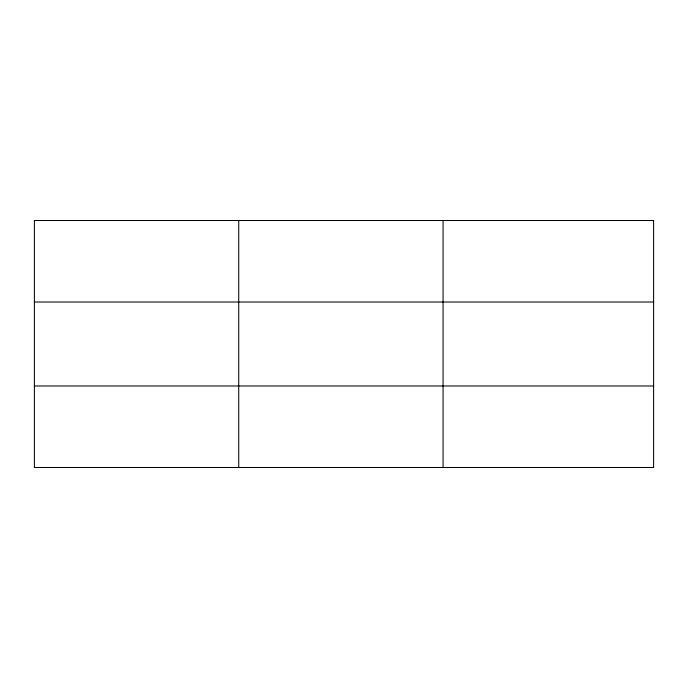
<?xml version="1.0" encoding="UTF-8"?>
<svg xmlns="http://www.w3.org/2000/svg" width="688" height="688" viewBox="0 0 688 688"><rect width="100%" height="100%" fill="white"/><g stroke="black" fill="none" stroke-linecap="round" stroke-linejoin="round"><path stroke-width="1.03" d="M238.736 467.496L238.736 220.504M443.072 467.496L443.072 220.504M34.4 302.015L653.6 302.015M34.4 385.985L653.6 385.985M653.6 220.504L653.6 467.496L34.4 467.496L34.4 220.504L653.6 220.504"/></g></svg>
